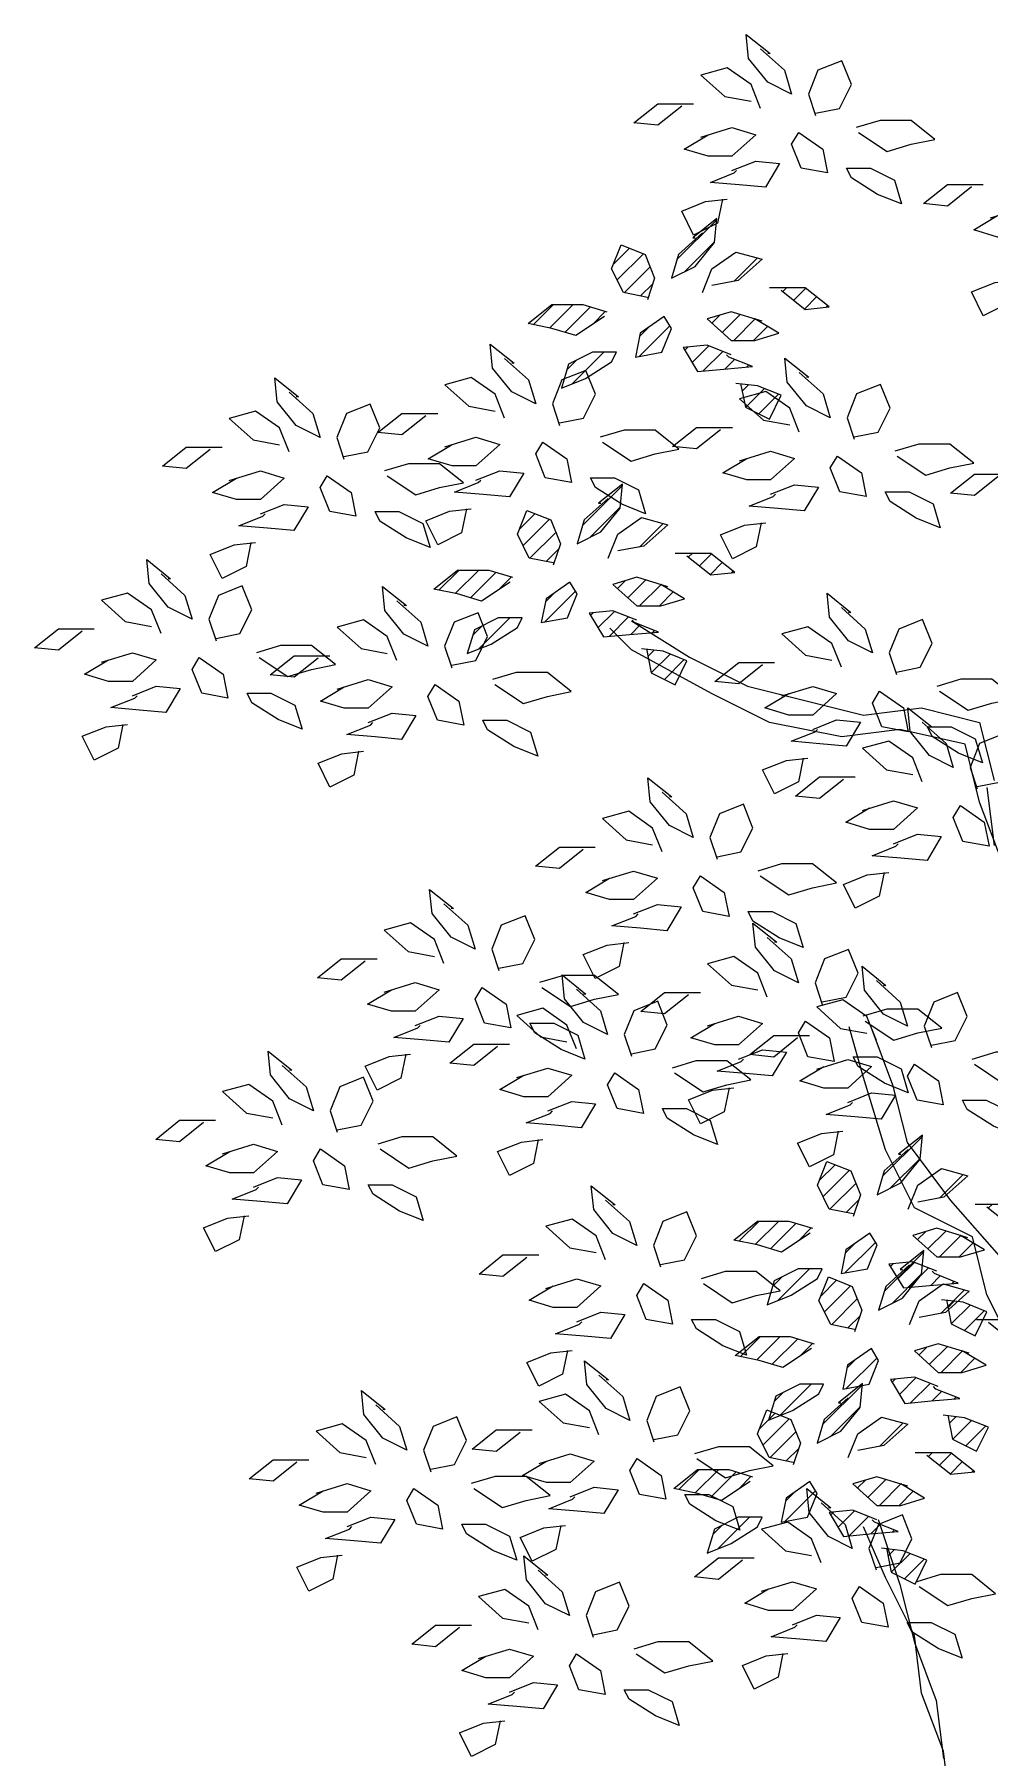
# Model space of a CAD drawing. Header units: millimetres. Extents: x 1551 to 1744, y 1536 to 1676.
# Drawn here: x 1710.5 to 1714, y 1540.48 to 1546.8 of the extents above; entities that cross this region are included whole.
import ezdxf

# ---------------------------------------------------------------- set-up
doc = ezdxf.new("R2010")
doc.units = ezdxf.units.MM
doc.layers.add('03_Fina', color=7, linetype='Continuous', lineweight=9)

# ---------------------------------------------------------------- blocks, each defined once
blk = doc.blocks.new('*X88')
at = {"color": 0}
for p, q in [((0.5068, -0.8897), (0.5149, -0.8816)), ((0.5118, -0.9024), (0.54, -0.8742))]:
    blk.add_line(p, q, dxfattribs=at)
blk = doc.blocks.new('*X93')
at = {"color": 0}
for p, q in [((0.6056, -0.7909), (0.6413, -0.7553)), ((0.6124, -0.8018), (0.6393, -0.7749))]:
    blk.add_line(p, q, dxfattribs=at)
blk = doc.blocks.new('*X92')
at = {"color": 0}
blk.add_line((0.6567, -0.8106), (0.6779, -0.7894), dxfattribs=at)
blk = doc.blocks.new('*X84')
at = {"color": 0}
for p, q in [((0.6127, -0.8722), (0.6154, -0.8695)), ((0.6193, -0.8833), (0.6342, -0.8684)), ((0.6293, -0.8909), (0.6469, -0.8734)), ((0.6488, -0.8892), (0.6573, -0.8806)), ((0.6681, -0.8876), (0.67, -0.8857))]:
    blk.add_line(p, q, dxfattribs=at)
blk = doc.blocks.new('*X86')
at = {"color": 0}
for p, q in [((0.637, -0.8479), (0.6441, -0.8408)), ((0.6463, -0.8563), (0.6624, -0.8402)), ((0.6568, -0.8635), (0.676, -0.8443)), ((0.6745, -0.8635), (0.687, -0.8509))]:
    blk.add_line(p, q, dxfattribs=at)
blk = doc.blocks.new('*X87')
at = {"color": 0}
for p, q in [((0.7007, -0.8195), (0.704, -0.8163)), ((0.7106, -0.8274), (0.7213, -0.8167)), ((0.7204, -0.8352), (0.7311, -0.8245)), ((0.7396, -0.8337), (0.7409, -0.8324))]:
    blk.add_line(p, q, dxfattribs=at)
blk = doc.blocks.new('*X85')
at = {"color": 0}
for p, q in [((0.6642, -0.9091), (0.6699, -0.9034)), ((0.6673, -0.9237), (0.6842, -0.9068)), ((0.6791, -0.9296), (0.6968, -0.9118))]:
    blk.add_line(p, q, dxfattribs=at)
blk = doc.blocks.new('*X91')
at = {"color": 0}
for p, q in [((0.5486, -0.7949), (0.5629, -0.7806)), ((0.552, -0.8092), (0.5755, -0.7857)), ((0.5582, -0.8207), (0.5814, -0.7974)), ((0.5729, -0.8236), (0.5839, -0.8126))]:
    blk.add_line(p, q, dxfattribs=at)
blk = doc.blocks.new('*X90')
at = {"color": 0}
for p, q in [((0.4764, -0.8494), (0.4945, -0.8313)), ((0.4911, -0.8524), (0.5122, -0.8313)), ((0.5049, -0.8563), (0.5279, -0.8333)), ((0.5296, -0.8493), (0.5415, -0.8374))]:
    blk.add_line(p, q, dxfattribs=at)
blk = doc.blocks.new('*X89')
at = {"color": 0}
for p, q in [((0.5716, -0.8779), (0.5992, -0.8504)), ((0.5721, -0.8598), (0.5799, -0.852))]:
    blk.add_line(p, q, dxfattribs=at)
blk = doc.blocks.new('ar25-14')
at = {"layer": '03_Fina', "color": 252, "true_color": 0x939598}
for p, q in [((21746.5, 14555.4), (21691.5, 14610.3)), ((21746.5, 14628.6), (21893.1, 14537)), ((21948.1, 14445.5), (21746.5, 14555.4)), ((21893.1, 14537), (22039.7, 14463.8)), ((22039.7, 14463.8), (22333, 14390.5)), ((22094.7, 14372.2), (21948.1, 14445.5)), ((22333, 14390.5), (22479.6, 14408.8)), ((22479.6, 14408.8), (22626.2, 14372.2)), ((22278, 14335.6), (22094.7, 14372.2)), ((22424.6, 14353.9), (22278, 14335.6)), ((22589.5, 14317.3), (22424.6, 14353.9)), ((22626.2, 14372.2), (22662.9, 14225.7)), ((22626.2, 14170.8), (22589.5, 14317.3)), ((22644.5, 14207.4), (22662.9, 14060.9)), ((22681.2, 14024.2), (22626.2, 14170.8)), ((22333, 13474.8), (22296.3, 13603)), ((22351.3, 13603), (22406.3, 13456.5)), ((22387.9, 13291.7), (22333, 13474.8)), ((22406.3, 13456.5), (22442.9, 13310)), ((22461.3, 13145.1), (22387.9, 13291.7)), ((22442.9, 13310), (22552.9, 13163.4)), ((22552.9, 13163.4), (22681.2, 13016.9)), ((22607.9, 13071.9), (22461.3, 13145.1)), ((22644.5, 12925.4), (22607.9, 13071.9)), ((22791.1, 12632.3), (22644.5, 12925.4)), ((22369.6, 12357.6), (22424.6, 12192.8)), ((22424.6, 12192.8), (22461.3, 12046.3)), ((22461.3, 12046.3), (22516.2, 11899.7)), ((22516.2, 11899.7), (22534.6, 11753.2))]:
    blk.add_line(p, q, dxfattribs=at)
for points in [[(22072.4, 16074.9), (22132.8, 16020.6), (22150.9, 15960.2), (22090.5, 15990.4), (22042.2, 16050.7), (22036.2, 16111.1), (22096.6, 16062.8), (22090.5, 16062.8)], [(22211.3, 15911.9), (22271.7, 15924), (22301.9, 15984.4), (22277.8, 16044.7), (22217.4, 16020.6), (22193.2, 15960.2), (22211.3, 15905.9)], [(22072.4, 15924), (22048.3, 15984.4), (21987.9, 16026.6), (21921.4, 16008.5), (21981.8, 15954.2), (22048.3, 15942.1)], [(21873.1, 15930), (21812.7, 15881.8), (21752.3, 15887.8), (21812.7, 15936.1), (21903.3, 15936.1)], [(21921.4, 15851.6), (22000, 15875.7), (22060.3, 15857.6), (22000, 15803.3), (21939.6, 15803.3), (21879.2, 15821.4), (21939.6, 15857.6)], [(22320.1, 15863.6), (22392.5, 15815.4), (22452.9, 15833.5), (22513.3, 15845.5), (22452.9, 15893.8), (22374.4, 15893.8), (22314, 15875.7)], [(22000, 15767.1), (22060.3, 15791.2), (22120.7, 15785.2), (22084.5, 15724.8), (22018.1, 15730.9), (21945.6, 15736.9), (22006, 15761), (22012, 15767.1)], [(22605.3, 15725.8), (22544.9, 15677.5), (22484.6, 15683.6), (22544.9, 15731.9), (22635.5, 15731.9)], [(21975.8, 15694.6), (21963.7, 15634.3), (21903.3, 15604.1), (21873.1, 15664.5), (21933.5, 15688.6), (21987.9, 15694.6)], [(21925.5, 15609.5), (21865.1, 15555.2), (21846.9, 15494.8), (21907.3, 15525), (21955.7, 15585.3), (21961.7, 15645.7), (21901.3, 15597.4), (21907.3, 15597.4)], [(22653.7, 15647.4), (22732.2, 15671.5), (22792.6, 15653.4), (22732.2, 15599.1), (22671.8, 15599.1), (22611.4, 15617.2), (22671.8, 15653.4)], [(21786.6, 15446.5), (21726.2, 15458.6), (21696, 15518.9), (21720.1, 15579.3), (21780.5, 15555.2), (21804.7, 15494.8), (21786.6, 15440.5)], [(21925.5, 15458.6), (21949.6, 15518.9), (22010, 15561.2), (22076.5, 15543.1), (22016.1, 15488.8), (21949.6, 15476.7)], [(22124.8, 15464.6), (22185.2, 15416.3), (22245.6, 15422.4), (22185.2, 15470.7), (22094.6, 15470.7)], [(22708, 15490.4), (22695.9, 15430.1), (22635.5, 15399.9), (22605.3, 15460.3), (22665.7, 15484.4), (22720.1, 15490.4)], [(21677.8, 15398.2), (21605.4, 15349.9), (21545, 15368.1), (21484.6, 15380.1), (21545, 15428.4), (21623.5, 15428.4), (21683.9, 15410.3)], [(22076.5, 15386.2), (21997.9, 15410.3), (21937.5, 15392.2), (21997.9, 15337.9), (22058.3, 15337.9), (22118.7, 15356), (22058.3, 15392.2)], [(21425.3, 15292.1), (21485.7, 15237.8), (21503.9, 15177.4), (21443.5, 15207.6), (21395.1, 15268), (21389.1, 15328.3), (21449.5, 15280), (21443.5, 15280)], [(21997.9, 15301.7), (21937.5, 15325.8), (21877.1, 15319.8), (21913.4, 15259.4), (21979.8, 15265.4), (22052.3, 15271.5), (21991.9, 15295.6), (21985.9, 15301.7)], [(22170.3, 15256.8), (22230.7, 15202.4), (22248.8, 15142.1), (22188.4, 15172.3), (22140.1, 15232.6), (22134.1, 15293), (22194.5, 15244.7), (22188.4, 15244.7)], [(21425.3, 15141.2), (21401.2, 15201.6), (21340.8, 15243.8), (21274.4, 15225.7), (21334.7, 15171.4), (21401.2, 15159.3)], [(21564.3, 15129.1), (21624.7, 15141.2), (21654.9, 15201.6), (21630.7, 15261.9), (21570.3, 15237.8), (21546.1, 15177.4), (21564.3, 15123.1)], [(20880.4, 15207), (20940.8, 15152.7), (20958.9, 15092.3), (20898.6, 15122.5), (20850.2, 15182.9), (20844.2, 15243.2), (20904.6, 15195), (20898.6, 15195)], [(22022.1, 15229.2), (22034.2, 15168.9), (22094.6, 15138.7), (22124.8, 15199.1), (22064.4, 15223.2), (22010, 15229.2)], [(22170.3, 15105.9), (22146.1, 15166.2), (22085.7, 15208.5), (22019.3, 15190.4), (22079.7, 15136), (22146.1, 15124)], [(22309.2, 15093.8), (22369.6, 15105.9), (22399.8, 15166.2), (22375.6, 15226.6), (22315.3, 15202.4), (22291.1, 15142.1), (22309.2, 15087.8)], [(20880.4, 15056.1), (20856.3, 15116.5), (20795.9, 15158.7), (20729.4, 15140.6), (20789.8, 15086.3), (20856.3, 15074.2)], [(21019.3, 15044.1), (21079.7, 15056.1), (21109.9, 15116.5), (21085.8, 15176.8), (21025.4, 15152.7), (21001.2, 15092.3), (21019.3, 15038)], [(21226, 15147.3), (21165.6, 15099), (21105.2, 15105), (21165.6, 15153.3), (21256.2, 15153.3)], [(21971, 15111.9), (21910.6, 15063.6), (21850.2, 15069.6), (21910.6, 15117.9), (22001.2, 15117.9)], [(21274.4, 15068.8), (21352.9, 15092.9), (21413.3, 15074.8), (21352.9, 15020.5), (21292.5, 15020.5), (21232.1, 15038.6), (21292.5, 15074.8)], [(21673, 15080.9), (21745.4, 15032.6), (21805.8, 15050.7), (21866.2, 15062.8), (21805.8, 15111), (21727.3, 15111), (21666.9, 15092.9)], [(22417.9, 15045.5), (22490.4, 14997.2), (22550.8, 15015.3), (22611.2, 15027.4), (22550.8, 15075.7), (22472.3, 15075.7), (22411.9, 15057.6)], [(20681.1, 15062.2), (20620.7, 15013.9), (20560.3, 15019.9), (20620.7, 15068.2), (20711.3, 15068.2)], [(22019.3, 15033.4), (22097.8, 15057.6), (22158.2, 15039.5), (22097.8, 14985.1), (22037.4, 14985.1), (21977, 15003.3), (22037.4, 15039.5)], [(20729.4, 14983.7), (20808, 15007.8), (20868.4, 14989.7), (20808, 14935.4), (20747.6, 14935.4), (20687.2, 14953.5), (20747.6, 14989.7)], [(21128.1, 14995.8), (21200.5, 14947.5), (21260.9, 14965.6), (21321.3, 14977.7), (21260.9, 15026), (21182.4, 15026), (21122, 15007.8)], [(21352.9, 14984.3), (21413.3, 15008.4), (21473.7, 15002.4), (21437.4, 14942), (21371, 14948.1), (21298.5, 14954.1), (21358.9, 14978.3), (21364.9, 14984.3)], [(22673.5, 14994.1), (22613.1, 14945.8), (22552.7, 14951.9), (22613.1, 15000.1), (22703.7, 15000.1)], [(21687.1, 14938.3), (21626.7, 14883.9), (21608.6, 14823.6), (21669, 14853.8), (21717.3, 14914.1), (21723.4, 14974.5), (21663, 14926.2), (21669, 14926.2)], [(22097.8, 14948.9), (22158.2, 14973.1), (22218.6, 14967), (22182.4, 14906.7), (22115.9, 14912.7), (22043.5, 14918.8), (22103.9, 14942.9), (22109.9, 14948.9)], [(20808, 14899.2), (20868.4, 14923.3), (20928.7, 14917.3), (20892.5, 14857), (20826.1, 14863), (20753.6, 14869), (20814, 14893.2), (20820, 14899.2)], [(21328.7, 14911.9), (21316.6, 14851.5), (21256.2, 14821.3), (21226, 14881.7), (21286.4, 14905.8), (21340.8, 14911.9)], [(21548.2, 14775.3), (21487.8, 14787.4), (21457.6, 14847.7), (21481.8, 14908.1), (21542.2, 14883.9), (21566.3, 14823.6), (21548.2, 14769.3)], [(21687.1, 14787.4), (21711.3, 14847.7), (21771.7, 14890), (21838.1, 14871.9), (21777.7, 14817.6), (21711.3, 14805.5)], [(22073.7, 14876.5), (22061.6, 14816.1), (22001.2, 14786), (21971, 14846.3), (22031.4, 14870.5), (22085.7, 14876.5)], [(20783.8, 14826.8), (20771.7, 14766.4), (20711.3, 14736.2), (20681.1, 14796.6), (20741.5, 14820.7), (20795.9, 14826.8)], [(20556.9, 14747.6), (20617.3, 14693.2), (20635.4, 14632.9), (20575, 14663.1), (20526.7, 14723.4), (20520.7, 14783.8), (20581, 14735.5), (20575, 14735.5)], [(21886.4, 14793.4), (21946.8, 14745.1), (22007.2, 14751.2), (21946.8, 14799.4), (21856.2, 14799.4)], [(21439.5, 14727), (21367, 14678.7), (21306.6, 14696.8), (21246.2, 14708.9), (21306.6, 14757.2), (21385.1, 14757.2), (21445.5, 14739.1)], [(21838.1, 14714.9), (21759.6, 14739.1), (21699.2, 14721), (21759.6, 14666.7), (21820, 14666.7), (21880.4, 14684.8), (21820, 14721)], [(20556.9, 14596.7), (20532.7, 14657), (20472.3, 14699.3), (20405.9, 14681.2), (20466.3, 14626.9), (20532.7, 14614.8)], [(20695.8, 14584.6), (20756.2, 14596.7), (20786.4, 14657), (20762.2, 14717.4), (20701.8, 14693.2), (20677.7, 14632.9), (20695.8, 14578.6)], [(21152.9, 14679.5), (21213.3, 14625.2), (21231.4, 14564.8), (21171, 14595), (21122.7, 14655.4), (21116.6, 14715.7), (21177, 14667.4), (21171, 14667.4)], [(22276.8, 14662.5), (22337.2, 14608.2), (22355.3, 14547.8), (22294.9, 14578), (22246.6, 14638.3), (22240.5, 14698.7), (22300.9, 14650.4), (22294.9, 14650.4)], [(21291.8, 14516.5), (21352.2, 14528.6), (21382.4, 14589), (21358.2, 14649.3), (21297.8, 14625.2), (21273.7, 14564.8), (21291.8, 14510.5)], [(21759.6, 14630.4), (21699.2, 14654.6), (21638.8, 14648.6), (21675.1, 14588.2), (21741.5, 14594.2), (21814, 14600.3), (21753.6, 14624.4), (21747.5, 14630.4)], [(20357.6, 14602.7), (20297.2, 14554.4), (20236.8, 14560.5), (20297.2, 14608.7), (20387.8, 14608.7)], [(21152.9, 14528.6), (21128.7, 14589), (21068.3, 14631.2), (21001.9, 14613.1), (21062.3, 14558.8), (21128.7, 14546.7)], [(22276.8, 14511.6), (22252.6, 14571.9), (22192.2, 14614.2), (22125.8, 14596.1), (22186.2, 14541.8), (22252.6, 14529.7)], [(22415.7, 14499.5), (22476.1, 14511.6), (22506.3, 14571.9), (22482.1, 14632.3), (22421.7, 14608.2), (22397.6, 14547.8), (22415.7, 14493.5)], [(20405.9, 14524.2), (20484.4, 14548.4), (20544.8, 14530.3), (20484.4, 14476), (20424, 14476), (20363.6, 14494.1), (20424, 14530.3)], [(20804.5, 14536.3), (20877, 14488), (20937.4, 14506.1), (20997.8, 14518.2), (20937.4, 14566.5), (20858.9, 14566.5), (20798.5, 14548.4)], [(21783.8, 14558), (21795.8, 14497.7), (21856.2, 14467.5), (21886.4, 14527.8), (21826, 14552), (21771.7, 14558)], [(20953.6, 14534.6), (20893.2, 14486.4), (20832.8, 14492.4), (20893.2, 14540.7), (20983.8, 14540.7)], [(22077.5, 14517.6), (22017.1, 14469.3), (21956.7, 14475.4), (22017.1, 14523.7), (22107.7, 14523.7)], [(20484.4, 14439.7), (20544.8, 14463.9), (20605.2, 14457.9), (20569, 14397.5), (20502.5, 14403.5), (20430.1, 14409.6), (20490.5, 14433.7), (20496.5, 14439.7)], [(21001.9, 14456.2), (21080.4, 14480.3), (21140.8, 14462.2), (21080.4, 14407.9), (21020, 14407.9), (20959.6, 14426), (21020, 14462.2)], [(21400.5, 14468.2), (21473, 14420), (21533.4, 14438.1), (21593.8, 14450.1), (21533.4, 14498.4), (21454.9, 14498.4), (21394.5, 14480.3)], [(22125.8, 14439.2), (22204.3, 14463.3), (22264.7, 14445.2), (22204.3, 14390.9), (22143.9, 14390.9), (22083.5, 14409), (22143.9, 14445.2)], [(22524.4, 14451.2), (22596.9, 14402.9), (22657.3, 14421.1), (22717.7, 14433.1), (22657.3, 14481.4), (22578.8, 14481.4), (22518.4, 14463.3)], [(21080.4, 14371.7), (21140.8, 14395.8), (21201.2, 14389.8), (21165, 14329.4), (21098.5, 14335.5), (21026.1, 14341.5), (21086.5, 14365.6), (21092.5, 14371.7)], [(22204.3, 14354.7), (22264.7, 14378.8), (22325.1, 14372.8), (22288.8, 14312.4), (22222.4, 14318.4), (22149.9, 14324.5), (22210.3, 14348.6), (22216.4, 14354.7)], [(22481.1, 14373.2), (22541.5, 14318.9), (22559.6, 14258.5), (22499.2, 14288.7), (22450.9, 14349), (22444.9, 14409.4), (22505.3, 14361.1), (22499.2, 14361.1)], [(20460.3, 14367.3), (20448.2, 14307), (20387.8, 14276.8), (20357.6, 14337.1), (20418, 14361.3), (20472.3, 14367.3)], [(22620, 14210.2), (22680.4, 14222.3), (22710.6, 14282.7), (22686.5, 14343), (22626.1, 14318.9), (22601.9, 14258.5), (22620, 14204.2)], [(21056.3, 14299.2), (21044.2, 14238.9), (20983.8, 14208.7), (20953.6, 14269.1), (21014, 14293.2), (21068.3, 14299.2)], [(22481.1, 14222.3), (22457, 14282.7), (22396.6, 14324.9), (22330.1, 14306.8), (22390.5, 14252.5), (22457, 14240.4)], [(22180.1, 14282.2), (22168.1, 14221.9), (22107.7, 14191.7), (22077.5, 14252.1), (22137.9, 14276.2), (22192.2, 14282.2)], [(21823.6, 14195.8), (21884, 14141.5), (21902.2, 14081.1), (21841.8, 14111.3), (21793.4, 14171.7), (21787.4, 14232), (21847.8, 14183.7), (21841.8, 14183.7)], [(22281.8, 14228.3), (22221.4, 14180), (22161, 14186.1), (22221.4, 14234.4), (22312, 14234.4)], [(21962.5, 14032.8), (22022.9, 14044.9), (22053.1, 14105.3), (22029, 14165.6), (21968.6, 14141.5), (21944.4, 14081.1), (21962.5, 14026.8)], [(22330.1, 14149.9), (22408.6, 14174), (22469, 14155.9), (22408.6, 14101.6), (22348.2, 14101.6), (22287.8, 14119.7), (22348.2, 14155.9)], [(21823.6, 14044.9), (21799.5, 14105.3), (21739.1, 14147.5), (21672.6, 14129.4), (21733, 14075.1), (21799.5, 14063)], [(22408.6, 14065.4), (22469, 14089.5), (22529.4, 14083.5), (22493.2, 14023.1), (22426.8, 14029.2), (22354.3, 14035.2), (22414.7, 14059.3), (22420.7, 14065.4)], [(21624.3, 14050.9), (21563.9, 14002.7), (21503.5, 14008.7), (21563.9, 14057), (21654.5, 14057)], [(21672.6, 13972.5), (21751.2, 13996.6), (21811.6, 13978.5), (21751.2, 13924.2), (21690.8, 13924.2), (21630.4, 13942.3), (21690.8, 13978.5)], [(22071.3, 13984.6), (22143.7, 13936.3), (22204.1, 13954.4), (22264.5, 13966.4), (22204.1, 14014.7), (22125.6, 14014.7), (22065.2, 13996.6)], [(22384.5, 13992.9), (22372.4, 13932.6), (22312, 13902.4), (22281.8, 13962.8), (22342.2, 13986.9), (22396.6, 13992.9)], [(21272.1, 13913.7), (21332.5, 13859.4), (21350.6, 13799.1), (21290.2, 13829.2), (21241.9, 13889.6), (21235.8, 13949.9), (21296.2, 13901.7), (21290.2, 13901.7)], [(21751.2, 13888), (21811.6, 13912.1), (21872, 13906.1), (21835.7, 13845.7), (21769.3, 13851.8), (21696.8, 13857.8), (21757.2, 13881.9), (21763.2, 13888)], [(21272.1, 13762.8), (21247.9, 13823.2), (21187.5, 13865.4), (21121.1, 13847.3), (21181.5, 13793), (21247.9, 13780.9)], [(21411, 13750.8), (21471.4, 13762.8), (21501.6, 13823.2), (21477.4, 13883.6), (21417, 13859.4), (21392.9, 13799.1), (21411, 13744.7)], [(22089.5, 13828.6), (22149.9, 13774.3), (22168, 13714), (22107.6, 13744.1), (22059.3, 13804.5), (22053.2, 13864.9), (22113.6, 13816.6), (22107.6, 13816.6)], [(21727, 13815.6), (21714.9, 13755.2), (21654.5, 13725), (21624.3, 13785.4), (21684.7, 13809.5), (21739.1, 13815.6)], [(21072.8, 13768.9), (21012.4, 13720.6), (20952, 13726.6), (21012.4, 13774.9), (21103, 13774.9)], [(22089.5, 13677.8), (22065.3, 13738.1), (22004.9, 13780.4), (21938.5, 13762.3), (21998.9, 13707.9), (22065.3, 13695.9)], [(22228.4, 13665.7), (22288.8, 13677.8), (22319, 13738.1), (22294.8, 13798.5), (22234.4, 13774.3), (22210.2, 13714), (22228.4, 13659.6)], [(21519.7, 13702.5), (21592.2, 13654.2), (21652.6, 13672.3), (21713, 13684.4), (21652.6, 13732.7), (21574.1, 13732.7), (21513.7, 13714.6)], [(21607, 13697.8), (21667.4, 13643.5), (21685.5, 13583.1), (21625.1, 13613.3), (21576.8, 13673.7), (21570.7, 13734), (21631.1, 13685.7), (21625.1, 13685.7)], [(22365.3, 13719.5), (22425.7, 13665.1), (22443.8, 13604.8), (22383.4, 13635), (22335.1, 13695.3), (22329.1, 13755.7), (22389.5, 13707.4), (22383.4, 13707.4)], [(21121.1, 13690.4), (21199.6, 13714.6), (21260, 13696.4), (21199.6, 13642.1), (21139.2, 13642.1), (21078.8, 13660.2), (21139.2, 13696.4)], [(21890.1, 13683.8), (21829.7, 13635.5), (21769.4, 13641.5), (21829.7, 13689.8), (21920.3, 13689.8)], [(22504.2, 13556.5), (22564.6, 13568.6), (22594.8, 13628.9), (22570.6, 13689.3), (22510.3, 13665.1), (22486.1, 13604.8), (22504.2, 13550.5)], [(21607, 13546.9), (21582.8, 13607.3), (21522.4, 13649.5), (21456, 13631.4), (21516.4, 13577.1), (21582.8, 13565)], [(21745.9, 13534.8), (21806.3, 13546.9), (21836.5, 13607.3), (21812.3, 13667.6), (21751.9, 13643.5), (21727.8, 13583.1), (21745.9, 13528.8)], [(22365.3, 13568.6), (22341.1, 13628.9), (22280.7, 13671.2), (22214.3, 13653.1), (22274.7, 13598.7), (22341.1, 13586.7)], [(22337.1, 13617.4), (22409.6, 13569.1), (22470, 13587.2), (22530.4, 13599.3), (22470, 13647.6), (22391.4, 13647.6), (22331, 13629.5)], [(21199.6, 13605.9), (21260, 13630.1), (21320.4, 13624), (21284.2, 13563.7), (21217.7, 13569.7), (21145.3, 13575.7), (21205.7, 13599.9), (21211.7, 13605.9)], [(21938.5, 13605.3), (22017, 13629.5), (22077.4, 13611.4), (22017, 13557), (21956.6, 13557), (21896.2, 13575.1), (21956.6, 13611.4)], [(21407.7, 13553), (21347.3, 13504.7), (21286.9, 13510.7), (21347.3, 13559), (21437.9, 13559)], [(22166, 13574.6), (22105.6, 13526.3), (22045.2, 13532.4), (22105.6, 13580.6), (22196.2, 13580.6)], [(20863.4, 13505.3), (20923.8, 13451), (20941.9, 13390.6), (20881.5, 13420.8), (20833.2, 13481.2), (20827.2, 13541.5), (20887.6, 13493.2), (20881.5, 13493.2)], [(21175.5, 13533.5), (21163.4, 13473.1), (21103, 13442.9), (21072.8, 13503.3), (21133.2, 13527.4), (21187.5, 13533.5)], [(21854.6, 13486.6), (21927.1, 13438.3), (21987.5, 13456.4), (22047.9, 13468.5), (21987.5, 13516.7), (21909, 13516.7), (21848.6, 13498.6)], [(22017, 13520.8), (22077.4, 13545), (22137.8, 13538.9), (22101.5, 13478.6), (22035.1, 13484.6), (21962.6, 13490.6), (22023, 13514.8), (22029.1, 13520.8)], [(22214.3, 13496.1), (22292.8, 13520.3), (22353.2, 13502.2), (22292.8, 13447.9), (22232.4, 13447.9), (22172, 13466), (22232.4, 13502.2)], [(22612.9, 13508.2), (22685.4, 13459.9), (22745.8, 13478), (22806.2, 13490.1), (22745.8, 13538.4), (22667.3, 13538.4), (22606.9, 13520.3)], [(21002.3, 13342.4), (21062.7, 13354.4), (21092.9, 13414.8), (21068.8, 13475.1), (21008.4, 13451), (20984.2, 13390.6), (21002.3, 13336.3)], [(21456, 13474.5), (21534.5, 13498.6), (21594.9, 13480.5), (21534.5, 13426.2), (21474.1, 13426.2), (21413.7, 13444.3), (21474.1, 13480.5)], [(20863.4, 13354.4), (20839.2, 13414.8), (20778.8, 13457), (20712.4, 13438.9), (20772.8, 13384.6), (20839.2, 13372.5)], [(21992.8, 13448.4), (21980.7, 13388), (21920.3, 13357.9), (21890.1, 13418.2), (21950.5, 13442.4), (22004.9, 13448.4)], [(22292.8, 13411.6), (22353.2, 13435.8), (22413.6, 13429.7), (22377.4, 13369.4), (22310.9, 13375.4), (22238.5, 13381.5), (22298.9, 13405.6), (22304.9, 13411.6)], [(21534.5, 13390), (21594.9, 13414.1), (21655.3, 13408.1), (21619.1, 13347.7), (21552.6, 13353.8), (21480.1, 13359.8), (21540.5, 13384), (21546.6, 13390)], [(20664.1, 13360.5), (20603.7, 13312.2), (20543.3, 13318.2), (20603.7, 13366.5), (20694.3, 13366.5)], [(22268.7, 13339.2), (22256.6, 13278.9), (22196.2, 13248.7), (22166, 13309), (22226.4, 13333.2), (22280.7, 13339.2)], [(22445.5, 13292.7), (22385.1, 13238.4), (22366.9, 13178), (22427.3, 13208.2), (22475.7, 13268.6), (22481.7, 13328.9), (22421.3, 13280.6), (22427.3, 13280.6)], [(20712.4, 13282), (20790.9, 13306.1), (20851.3, 13288), (20790.9, 13233.7), (20730.5, 13233.7), (20670.1, 13251.8), (20730.5, 13288)], [(21111, 13294.1), (21183.5, 13245.8), (21243.9, 13263.9), (21304.3, 13276), (21243.9, 13324.3), (21165.4, 13324.3), (21105, 13306.1)], [(21510.3, 13317.6), (21498.3, 13257.2), (21437.9, 13227), (21407.7, 13287.4), (21468.1, 13311.5), (21522.4, 13317.6)], [(22306.5, 13129.8), (22246.2, 13141.8), (22216, 13202.2), (22240.1, 13262.5), (22300.5, 13238.4), (22324.7, 13178), (22306.5, 13123.7)], [(22445.5, 13141.8), (22469.6, 13202.2), (22530, 13244.4), (22596.5, 13226.3), (22536.1, 13172), (22469.6, 13159.9)], [(20790.9, 13197.5), (20851.3, 13221.6), (20911.7, 13215.6), (20875.5, 13155.3), (20809, 13161.3), (20736.6, 13167.3), (20797, 13191.5), (20803, 13197.5)], [(21680.8, 13165), (21741.2, 13110.7), (21759.3, 13050.3), (21698.9, 13080.5), (21650.6, 13140.8), (21644.5, 13201.2), (21704.9, 13152.9), (21698.9, 13152.9)], [(22644.8, 13147.9), (22705.2, 13099.6), (22765.6, 13105.6), (22705.2, 13153.9), (22614.6, 13153.9)], [(20766.8, 13125.1), (20754.7, 13064.7), (20694.3, 13034.5), (20664.1, 13094.9), (20724.5, 13119), (20778.8, 13125.1)], [(21680.8, 13014.1), (21656.6, 13074.4), (21596.2, 13116.7), (21529.8, 13098.6), (21590.2, 13044.3), (21656.6, 13032.2)], [(21819.7, 13002), (21880.1, 13014.1), (21910.3, 13074.4), (21886.1, 13134.8), (21825.7, 13110.7), (21801.6, 13050.3), (21819.7, 12996)], [(22197.8, 13081.5), (22125.4, 13033.2), (22065, 13051.3), (22004.6, 13063.4), (22065, 13111.6), (22143.5, 13111.6), (22203.9, 13093.5)], [(22596.5, 13069.4), (22517.9, 13093.5), (22457.5, 13075.4), (22517.9, 13021.1), (22578.3, 13021.1), (22638.7, 13039.2), (22578.3, 13075.4)], [(21481.5, 13020.1), (21421.1, 12971.8), (21360.7, 12977.9), (21421.1, 13026.2), (21511.7, 13026.2)], [(22449.2, 13001), (22388.8, 12946.7), (22370.7, 12886.3), (22431.1, 12916.5), (22479.4, 12976.9), (22485.5, 13037.2), (22425.1, 12989), (22431.1, 12989)], [(21928.4, 12953.7), (22000.9, 12905.4), (22061.3, 12923.6), (22121.7, 12935.6), (22061.3, 12983.9), (21982.8, 12983.9), (21922.4, 12965.8)], [(22517.9, 12984.9), (22457.5, 13009), (22397.1, 13003), (22433.4, 12942.6), (22499.8, 12948.7), (22572.3, 12954.7), (22511.9, 12978.9), (22505.9, 12984.9)], [(21529.8, 12941.7), (21608.3, 12965.8), (21668.7, 12947.7), (21608.3, 12893.4), (21547.9, 12893.4), (21487.5, 12911.5), (21547.9, 12947.7)], [(22310.3, 12838.1), (22249.9, 12850.1), (22219.7, 12910.5), (22243.9, 12970.8), (22304.3, 12946.7), (22328.4, 12886.3), (22310.3, 12832)], [(22449.2, 12850.1), (22473.4, 12910.5), (22533.8, 12952.7), (22600.2, 12934.6), (22539.8, 12880.3), (22473.4, 12868.2)], [(22542.1, 12912.5), (22554.2, 12852.1), (22614.6, 12821.9), (22644.8, 12882.3), (22584.4, 12906.4), (22530, 12912.5)], [(21608.3, 12857.2), (21668.7, 12881.3), (21729.1, 12875.3), (21692.9, 12814.9), (21626.4, 12820.9), (21553.9, 12827), (21614.3, 12851.1), (21620.4, 12857.2)], [(22648.5, 12856.2), (22708.9, 12807.9), (22769.3, 12813.9), (22708.9, 12862.2), (22618.4, 12862.2)], [(22201.6, 12789.8), (22129.1, 12741.5), (22068.7, 12759.6), (22008.3, 12771.7), (22068.7, 12820), (22147.3, 12820), (22207.7, 12801.8)], [(21584.1, 12784.7), (21572.1, 12724.4), (21511.7, 12694.2), (21481.5, 12754.6), (21541.9, 12778.7), (21596.2, 12784.7)], [(22600.2, 12777.7), (22521.7, 12801.8), (22461.3, 12783.7), (22521.7, 12729.4), (22582.1, 12729.4), (22642.5, 12747.5), (22582.1, 12783.7)], [(21663.7, 12722.5), (21724.1, 12668.2), (21742.3, 12607.9), (21681.9, 12638), (21633.5, 12698.4), (21627.5, 12758.8), (21687.9, 12710.5), (21681.9, 12710.5)], [(21099.6, 12647.3), (21160, 12592.9), (21178.1, 12532.6), (21117.7, 12562.8), (21069.4, 12623.1), (21063.3, 12683.5), (21123.7, 12635.2), (21117.7, 12635.2)], [(21663.7, 12571.6), (21639.6, 12632), (21579.2, 12674.3), (21512.8, 12656.1), (21573.1, 12601.8), (21639.6, 12589.8)], [(21802.7, 12559.6), (21863.1, 12571.6), (21893.3, 12632), (21869.1, 12692.4), (21808.7, 12668.2), (21784.5, 12607.9), (21802.7, 12553.5)], [(22293.8, 12664.8), (22233.4, 12610.5), (22215.3, 12550.1), (22275.7, 12580.3), (22324, 12640.7), (22330, 12701), (22269.6, 12652.7), (22275.7, 12652.7)], [(22521.7, 12693.2), (22461.3, 12717.4), (22400.9, 12711.3), (22437.2, 12651), (22503.6, 12657), (22576.1, 12663), (22515.7, 12687.2), (22509.6, 12693.2)], [(22154.9, 12501.8), (22094.5, 12513.9), (22064.3, 12574.3), (22088.4, 12634.6), (22148.8, 12610.5), (22173, 12550.1), (22154.9, 12495.8)], [(21099.6, 12496.4), (21075.4, 12556.7), (21015, 12599), (20948.6, 12580.9), (21009, 12526.5), (21075.4, 12514.5)], [(21238.5, 12484.3), (21298.9, 12496.4), (21329.1, 12556.7), (21304.9, 12617.1), (21244.5, 12592.9), (21220.4, 12532.6), (21238.5, 12478.3)], [(22293.8, 12513.9), (22318, 12574.3), (22378.4, 12616.5), (22444.8, 12598.4), (22384.4, 12544.1), (22318, 12532)], [(22545.9, 12620.8), (22558, 12560.4), (22618.4, 12530.2), (22648.5, 12590.6), (22588.2, 12614.7), (22533.8, 12620.8)], [(21464.4, 12577.7), (21404, 12529.4), (21343.6, 12535.4), (21404, 12583.7), (21494.6, 12583.7)], [(20900.3, 12502.4), (20839.9, 12454.1), (20779.5, 12460.2), (20839.9, 12508.4), (20930.5, 12508.4)], [(21512.8, 12499.2), (21591.3, 12523.4), (21651.7, 12505.3), (21591.3, 12450.9), (21530.9, 12450.9), (21470.5, 12469), (21530.9, 12505.3)], [(21911.4, 12511.3), (21983.8, 12463), (22044.2, 12481.1), (22104.6, 12493.2), (22044.2, 12541.5), (21965.7, 12541.5), (21905.3, 12523.4)], [(22493.1, 12520), (22553.5, 12471.7), (22613.9, 12477.7), (22553.5, 12526), (22462.9, 12526)], [(21347.2, 12436), (21419.7, 12387.7), (21480.1, 12405.8), (21540.5, 12417.9), (21480.1, 12466.2), (21401.6, 12466.2), (21341.2, 12448.1)], [(22046.2, 12453.6), (21973.7, 12405.3), (21913.3, 12423.4), (21852.9, 12435.5), (21913.3, 12483.7), (21991.8, 12483.7), (22052.2, 12465.6)], [(22444.8, 12441.5), (22366.3, 12465.6), (22305.9, 12447.5), (22366.3, 12393.2), (22426.7, 12393.2), (22487.1, 12411.3), (22426.7, 12447.5)], [(20948.6, 12423.9), (21027.1, 12448.1), (21087.5, 12430), (21027.1, 12375.7), (20966.7, 12375.7), (20906.3, 12393.8), (20966.7, 12430)], [(21591.3, 12414.7), (21651.7, 12438.9), (21712.1, 12432.8), (21675.8, 12372.5), (21609.4, 12378.5), (21536.9, 12384.5), (21597.3, 12408.7), (21603.3, 12414.7)], [(22225.7, 12399.2), (22286.1, 12344.9), (22304.2, 12284.5), (22243.8, 12314.7), (22195.5, 12375.1), (22189.4, 12435.4), (22249.8, 12387.1), (22243.8, 12387.1)], [(22366.3, 12357), (22305.9, 12381.1), (22245.5, 12375.1), (22281.7, 12314.7), (22348.2, 12320.8), (22420.6, 12326.8), (22360.2, 12351), (22354.2, 12357)], [(21027.1, 12339.4), (21087.5, 12363.6), (21147.9, 12357.6), (21111.7, 12297.2), (21045.2, 12303.2), (20972.7, 12309.3), (21033.1, 12333.4), (21039.2, 12339.4)], [(21567.1, 12342.3), (21555, 12281.9), (21494.6, 12251.8), (21464.4, 12312.1), (21524.8, 12336.3), (21579.2, 12342.3)], [(22225.7, 12248.3), (22201.5, 12308.7), (22141.1, 12350.9), (22074.7, 12332.8), (22135.1, 12278.5), (22201.5, 12266.4)], [(22681.2, 10709.3), (22681.2, 10709.3), (22681.2, 10709.3), (22681.2, 10709.3), (22681.2, 10709.3), (22699.5, 10855.8), (22736.2, 11020.6), (22717.8, 11167.2), (22662.9, 11313.7), (22607.9, 11478.5), (22552.9, 11625), (22534.6, 11771.5), (22479.6, 11918.1), (22461.3, 12064.6), (22387.9, 12211.1), (22333, 12339.3)], [(22364.6, 12236.3), (22425, 12248.3), (22455.2, 12308.7), (22431, 12369), (22370.6, 12344.9), (22346.5, 12284.5), (22364.6, 12230.2)], [(22390.4, 12284.6), (22402.5, 12224.2), (22462.9, 12194), (22493.1, 12254.4), (22432.7, 12278.5), (22378.4, 12284.6)], [(21002.9, 12267), (20990.9, 12206.7), (20930.5, 12176.5), (20900.3, 12236.8), (20960.7, 12261), (21015, 12267)], [(21510.5, 12229), (21570.9, 12174.7), (21589, 12114.4), (21528.6, 12144.5), (21480.3, 12204.9), (21474.2, 12265.3), (21534.6, 12217), (21528.6, 12217)], [(22026.4, 12254.4), (21966, 12206.1), (21905.6, 12212.1), (21966, 12260.4), (22056.6, 12260.4)], [(21649.4, 12066.1), (21709.8, 12078.2), (21740, 12138.5), (21715.8, 12198.9), (21655.4, 12174.7), (21631.3, 12114.4), (21649.4, 12060)], [(22074.7, 12175.9), (22153.2, 12200), (22213.6, 12181.9), (22153.2, 12127.6), (22092.8, 12127.6), (22032.4, 12145.7), (22092.8, 12181.9)], [(22473.3, 12188), (22545.8, 12139.7), (22606.2, 12157.8), (22666.6, 12169.9), (22606.2, 12218.1), (22527.7, 12218.1), (22467.3, 12200)], [(21510.5, 12078.2), (21486.3, 12138.5), (21425.9, 12180.8), (21359.5, 12162.7), (21419.9, 12108.3), (21486.3, 12096.3)], [(22153.2, 12091.4), (22213.6, 12115.5), (22274, 12109.5), (22237.8, 12049.1), (22171.3, 12055.2), (22098.9, 12061.2), (22159.2, 12085.4), (22165.3, 12091.4)], [(21311.2, 12084.2), (21250.8, 12035.9), (21190.4, 12041.9), (21250.8, 12090.2), (21341.4, 12090.2)], [(21359.5, 12005.7), (21438, 12029.9), (21498.4, 12011.8), (21438, 11957.4), (21377.6, 11957.4), (21317.2, 11975.5), (21377.6, 12011.8)], [(21758.1, 12017.8), (21830.6, 11969.5), (21891, 11987.6), (21951.4, 11999.7), (21891, 12048), (21812.5, 12048), (21752.1, 12029.9)], [(22129, 12019), (22117, 11958.6), (22056.6, 11928.4), (22026.4, 11988.8), (22086.8, 12012.9), (22141.1, 12019)], [(21438, 11921.2), (21498.4, 11945.4), (21558.8, 11939.3), (21522.6, 11879), (21456.1, 11885), (21383.7, 11891), (21444.1, 11915.2), (21450.1, 11921.2)], [(21413.9, 11848.8), (21401.8, 11788.4), (21341.4, 11758.3), (21311.2, 11818.6), (21371.6, 11842.8), (21425.9, 11848.8)]]:
    blk.add_lwpolyline(points, dxfattribs=at)
for points in [[(22229.5, 15821.4), (22241.5, 15761), (22175.1, 15773.1), (22150.9, 15833.5), (22169.1, 15863.6)], [(22350.3, 15773.1), (22410.7, 15742.9), (22428.8, 15682.6), (22368.4, 15706.7), (22301.9, 15749), (22289.9, 15773.1)], [(21768.4, 15356), (21756.4, 15295.6), (21822.8, 15307.7), (21846.9, 15368.1), (21828.8, 15398.2)], [(21647.6, 15307.7), (21587.2, 15277.5), (21569.1, 15217.2), (21629.5, 15241.3), (21696, 15283.6), (21708, 15307.7)], [(21582.4, 15038.6), (21594.5, 14978.3), (21528, 14990.3), (21503.9, 15050.7), (21522, 15080.9)], [(22327.3, 15003.3), (22339.4, 14942.9), (22273, 14955), (22248.8, 15015.3), (22266.9, 15045.5)], [(21037.5, 14953.5), (21049.5, 14893.2), (20983.1, 14905.2), (20958.9, 14965.6), (20977.1, 14995.8)], [(21703.2, 14990.3), (21763.6, 14960.1), (21781.7, 14899.8), (21721.3, 14923.9), (21654.9, 14966.2), (21642.8, 14990.3)], [(22448.1, 14955), (22508.5, 14924.8), (22526.6, 14864.4), (22466.2, 14888.6), (22399.8, 14930.8), (22387.7, 14955)], [(21158.3, 14905.2), (21218.7, 14875.1), (21236.8, 14814.7), (21176.4, 14838.8), (21109.9, 14881.1), (21097.9, 14905.2)], [(21530.1, 14684.8), (21518, 14624.4), (21584.5, 14636.5), (21608.6, 14696.8), (21590.5, 14727)], [(21409.3, 14636.5), (21348.9, 14606.3), (21330.8, 14546), (21391.2, 14570.1), (21457.6, 14612.3), (21469.7, 14636.5)], [(20713.9, 14494.1), (20726, 14433.7), (20659.6, 14445.8), (20635.4, 14506.1), (20653.5, 14536.3)], [(21309.9, 14426), (21322, 14365.6), (21255.6, 14377.7), (21231.4, 14438.1), (21249.5, 14468.2)], [(20834.7, 14445.8), (20895.1, 14415.6), (20913.2, 14355.2), (20852.8, 14379.4), (20786.4, 14421.6), (20774.3, 14445.8)], [(22433.8, 14409), (22445.9, 14348.6), (22379.4, 14360.7), (22355.3, 14421.1), (22373.4, 14451.2)], [(21430.7, 14377.7), (21491.1, 14347.5), (21509.2, 14287.2), (21448.8, 14311.3), (21382.4, 14353.6), (21370.3, 14377.7)], [(22554.6, 14360.7), (22615, 14330.5), (22633.1, 14270.2), (22572.7, 14294.3), (22506.3, 14336.6), (22494.2, 14360.7)], [(22638.1, 14119.7), (22650.2, 14059.3), (22583.8, 14071.4), (22559.6, 14131.8), (22577.7, 14161.9)], [(21980.7, 13942.3), (21992.7, 13881.9), (21926.3, 13894), (21902.2, 13954.4), (21920.3, 13984.6)], [(22101.5, 13894), (22161.9, 13863.8), (22180, 13803.5), (22119.6, 13827.6), (22053.1, 13869.9), (22041.1, 13894)], [(21429.1, 13660.2), (21441.2, 13599.9), (21374.8, 13611.9), (21350.6, 13672.3), (21368.7, 13702.5)], [(21549.9, 13611.9), (21610.3, 13581.8), (21628.4, 13521.4), (21568, 13545.6), (21501.6, 13587.8), (21489.5, 13611.9)], [(22246.5, 13575.1), (22258.6, 13514.8), (22192.1, 13526.9), (22168, 13587.2), (22186.1, 13617.4)], [(22367.3, 13526.9), (22427.7, 13496.7), (22445.8, 13436.3), (22385.4, 13460.5), (22319, 13502.7), (22306.9, 13526.9)], [(22522.3, 13466), (22534.4, 13405.6), (22468, 13417.7), (22443.8, 13478), (22461.9, 13508.2)], [(21764, 13444.3), (21776.1, 13384), (21709.6, 13396), (21685.5, 13456.4), (21703.6, 13486.6)], [(22643.1, 13417.7), (22703.5, 13387.5), (22721.6, 13327.1), (22661.2, 13351.3), (22594.8, 13393.5), (22582.7, 13417.7)], [(21884.8, 13396), (21945.2, 13365.8), (21963.3, 13305.5), (21902.9, 13329.6), (21836.5, 13371.9), (21824.4, 13396)], [(21020.4, 13251.8), (21032.5, 13191.5), (20966.1, 13203.5), (20941.9, 13263.9), (20960, 13294.1)], [(21141.2, 13203.5), (21201.6, 13173.4), (21219.7, 13113), (21159.3, 13137.1), (21092.9, 13179.4), (21080.8, 13203.5)], [(22288.4, 13039.2), (22276.3, 12978.9), (22342.8, 12990.9), (22366.9, 13051.3), (22348.8, 13081.5)], [(22167.6, 12990.9), (22107.2, 12960.8), (22089.1, 12900.4), (22149.5, 12924.5), (22216, 12966.8), (22228, 12990.9)], [(21837.8, 12911.5), (21849.9, 12851.1), (21783.4, 12863.2), (21759.3, 12923.6), (21777.4, 12953.7)], [(21958.6, 12863.2), (22019, 12833), (22037.1, 12772.7), (21976.7, 12796.8), (21910.3, 12839.1), (21898.2, 12863.2)], [(22292.2, 12747.5), (22280.1, 12687.2), (22346.6, 12699.2), (22370.7, 12759.6), (22352.6, 12789.8)], [(22171.4, 12699.2), (22111, 12669.1), (22092.9, 12608.7), (22153.3, 12632.9), (22219.7, 12675.1), (22231.8, 12699.2)], [(21820.8, 12469), (21832.9, 12408.7), (21766.4, 12420.8), (21742.3, 12481.1), (21760.4, 12511.3)], [(21256.6, 12393.8), (21268.7, 12333.4), (21202.3, 12345.5), (21178.1, 12405.8), (21196.2, 12436)], [(21941.6, 12420.8), (22002, 12390.6), (22020.1, 12330.2), (21959.7, 12354.4), (21893.3, 12396.6), (21881.2, 12420.8)], [(22136.8, 12411.3), (22124.7, 12351), (22191.1, 12363), (22215.3, 12423.4), (22197.2, 12453.6)], [(21377.4, 12345.5), (21437.8, 12315.3), (21455.9, 12254.9), (21395.5, 12279.1), (21329.1, 12321.3), (21317, 12345.5)], [(22016, 12363), (21955.6, 12332.8), (21937.5, 12272.5), (21997.9, 12296.6), (22064.3, 12338.9), (22076.4, 12363)], [(22382.7, 12145.7), (22394.8, 12085.4), (22328.4, 12097.4), (22304.2, 12157.8), (22322.3, 12188)], [(22503.5, 12097.4), (22563.9, 12067.3), (22582, 12006.9), (22521.6, 12031), (22455.2, 12073.3), (22443.1, 12097.4)], [(21667.5, 11975.5), (21679.6, 11915.2), (21613.2, 11927.3), (21589, 11987.6), (21607.1, 12017.8)], [(21788.3, 11927.3), (21848.7, 11897.1), (21866.8, 11836.7), (21806.4, 11860.9), (21740, 11903.1), (21727.9, 11927.3)]]:
    blk.add_lwpolyline(points, close=True, dxfattribs=at)
at = {"layer": '03_Fina', "color": 252, "true_color": 0x939598, "xscale": 2812.5, "yscale": 2812.5, "zscale": 2812.5}
for name, p in [('*X93', (20157.8, 17766.5)), ('*X91', (20157.8, 17766.5)), ('*X92', (20157.8, 17766.5)), ('*X87', (20157.8, 17766.5)), ('*X90', (20157.8, 17766.5)), ('*X89', (20157.8, 17766.5)), ('*X86', (20157.8, 17766.5)), ('*X88', (20157.8, 17766.5)), ('*X84', (20157.8, 17766.5)), ('*X85', (20157.8, 17766.5)), ('*X93', (19919.5, 17095.3)), ('*X91', (19919.5, 17095.3)), ('*X92', (19919.5, 17095.3)), ('*X87', (19919.5, 17095.3)), ('*X90', (19919.5, 17095.3)), ('*X86', (19919.5, 17095.3)), ('*X89', (19919.5, 17095.3)), ('*X88', (19919.5, 17095.3)), ('*X84', (19919.5, 17095.3)), ('*X85', (19919.5, 17095.3)), ('*X93', (20677.8, 15449.7)), ('*X91', (20677.8, 15449.7)), ('*X92', (20677.8, 15449.7)), ('*X87', (20677.8, 15449.7)), ('*X90', (20677.8, 15449.7)), ('*X86', (20677.8, 15449.7)), ('*X89', (20677.8, 15449.7)), ('*X93', (20681.6, 15158)), ('*X88', (20677.8, 15449.7)), ('*X84', (20677.8, 15449.7)), ('*X91', (20681.6, 15158)), ('*X92', (20681.6, 15158)), ('*X85', (20677.8, 15449.7)), ('*X90', (20681.6, 15158)), ('*X89', (20681.6, 15158)), ('*X86', (20681.6, 15158)), ('*X88', (20681.6, 15158)), ('*X93', (20526.1, 14821.8)), ('*X84', (20681.6, 15158)), ('*X91', (20526.1, 14821.8)), ('*X92', (20526.1, 14821.8)), ('*X85', (20681.6, 15158)), ('*X87', (20526.1, 14821.8)), ('*X90', (20526.1, 14821.8)), ('*X86', (20526.1, 14821.8)), ('*X89', (20526.1, 14821.8)), ('*X84', (20526.1, 14821.8)), ('*X88', (20526.1, 14821.8)), ('*X85', (20526.1, 14821.8))]:
    blk.add_blockref(name, p, dxfattribs=at)

msp = doc.modelspace()

# ---------------------------------------------------------------- block references
at = {"xscale": 0.00145176185831019, "yscale": 0.00145176185831019, "zscale": 0.00145176185831019}
msp.add_blockref('ar25-14', (1681.1192, 1523.4114), dxfattribs=at)

doc.saveas('drawing.dxf')
